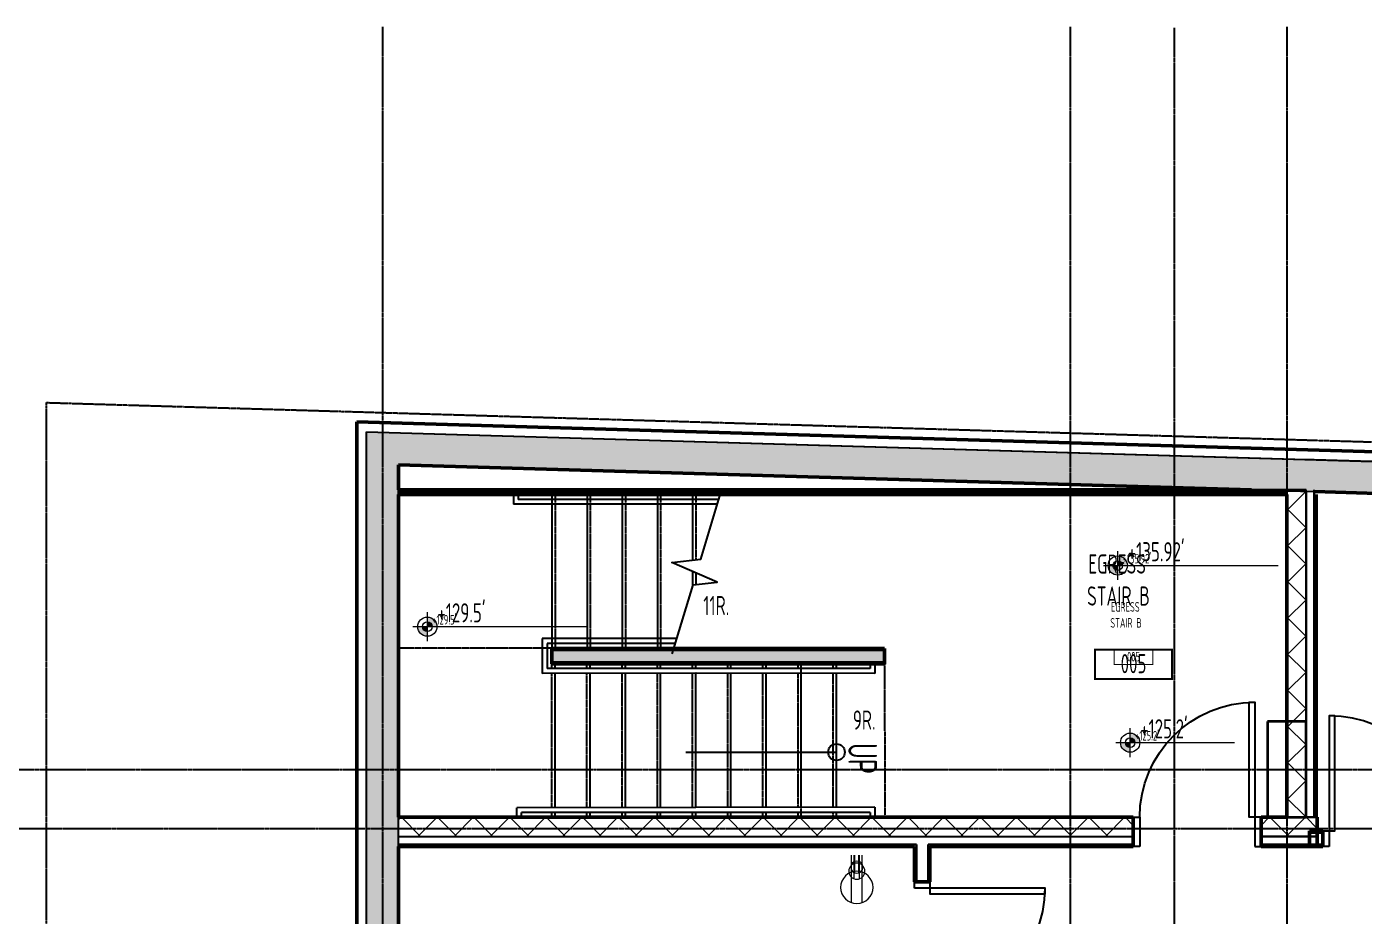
# Model space of a CAD drawing. Header units: inches. Extents: x 0 to 11244, y -13 to 5829.
# Drawn here: x 3423 to 3841.2, y 5549.7 to 5827.9 of the extents above; entities that cross this region are included whole.
import ezdxf
from ezdxf.enums import TextEntityAlignment as Align

# ---------------------------------------------------------------- set-up
doc = ezdxf.new("R2010")
doc.units = ezdxf.units.IN
doc.header["$LTSCALE"] = 0.375
doc.header["$MEASUREMENT"] = 0
for name, pattern in [('DASHDOT', [1, 0.5, -0.25, 0, -0.25]), ('HIDDEN2', [0.225, 0.125, -0.1]), ('PHANTOM2', [1.25, 0.625, -0.125, 0.125, -0.125, 0.125, -0.125])]:
    doc.linetypes.add(name, pattern=pattern)
for name, color, linetype in [('A-ADA-Clearance', 8, 'HIDDEN2'), ('A-Col-Grid', 8, 'PHANTOM2'), ('A-Door', 8, 'Continuous'), ('A-Flor-Strs', 8, 'Continuous'), ('A-Property Line', 8, 'PHANTOM2'), ('G-ANNO-REFR-N', 8, 'Continuous')]:
    doc.layers.add(name, color=color, linetype=linetype)
for name, color, linetype, lineweight in [('A-Area-Spce-Iden', 8, 'Continuous', 25), ('A-Area-Spce-Iden @ 32', 8, 'Continuous', 25), ('A-Area-Spce-Iden @ 64', 8, 'Continuous', 25), ('A-Wall', 3, 'Continuous', 50), ('E-Wall-Powr', 8, 'Continuous', 18), ('E-Wall-Powr @ 24', 8, 'Continuous', 18), ('E-Wall-Powr @ 32', 8, 'Continuous', 18), ('E-Wall-Powr @ 64', 8, 'Continuous', 18), ('S-Cols', 8, 'Continuous', 35)]:
    doc.layers.add(name, color=color, linetype=linetype, lineweight=lineweight)
for name, color, linetype, lineweight, plot in [('G-Anno-Nplt', 8, 'Continuous', 18, False), ('G-Anno-Nplt @ 32', 8, 'Continuous', 18, False), ('G-Anno-Nplt @ 64', 8, 'Continuous', 18, False)]:
    doc.layers.add(name, color=color, linetype=linetype, lineweight=lineweight, plot=plot)
doc.styles.add('TPDE', font='architxt.shx', dxfattribs={"width": 0.75, "height": 0.09375})
doc.styles.add('TPDE Annotative', font='architxt.shx', dxfattribs={"width": 0.75, "height": 0.09375})
doc.dimstyles.new('TPDE Annotative', dxfattribs={"dimtxt": 0.09375, "dimasz": 0.09375, "dimexe": 0.0625, "dimexo": 0.0625, "dimgap": 0.03125, "dimtad": 1, "dimdec": 4, "dimzin": 3, "dimdsep": 46, "dimlunit": 4, "dimtxsty": 'TPDE Annotative', "dimblk": 'ARCHTICK', "dimcen": 0.09375, "dimdle": 0.0625, "dimclrd": 1, "dimclre": 1, "dimclrt": 256, "dimazin": 2, "dimtfac": 0.75, "dimtdec": 4, "dimtix": 1, "dimtmove": 1, "dimatfit": 3, "dimfxl": 1, "dimfrac": 2, "dimtolj": 1, "dimtzin": 0, "dimarcsym": 0})
pattern_1 = [(0, (-3428.9355, -5710.221), (0.06, 6), [0.06, -6]), (10, (-3427.0155, -5710.101), (-0.9828006, 5.9192654), [0.06, -6]), (20, (-3428.0955, -5708.781), (-1.9957393, 5.658677), [0.06, -6]), (30, (-3426.7755, -5707.821), (-2.9480385, 5.2261524), [0.06, -6]), (40, (-3428.3355, -5707.461), (-3.810763, 4.634834), [0.06, -6]), (50, (-3427.8555, -5706.021), (-4.5576994, 3.9026883), [0.06, -6]), (60, (-3428.6955, -5704.941), (-5.1661524, 3.0519615), [0.06, -6]), (70, (-3426.7755, -5705.061), (-5.6176345, 2.1085024), [0.06, -6]), (80, (-3425.3355, -5704.821), (-5.8984276, 1.1009775), [0.06, -6]), (90, (-3424.6155, -5706.261), (-6, 0.06), [0.06, -6]), (100, (-3423.4155, -5706.381), (-5.9192654, -0.9828006), [0.06, -6]), (110, (-3423.4155, -5708.541), (-5.658677, -1.9957393), [0.06, -6]), (120, (-3424.4955, -5709.261), (-5.2261524, -2.9480385), [0.06, -6]), (130, (-3426.1755, -5708.901), (-4.634834, -3.810763), [0.06, -6]), (140, (-3425.0955, -5707.821), (-3.9026883, -4.5576994), [0.06, -6]), (150, (-3426.1755, -5706.741), (-3.0519615, -5.1661524), [0.06, -6]), (160, (-3423.6555, -5710.101), (-2.1085024, -5.6176345), [0.06, -6])]
pattern_2 = [(360, (-3428.9355, -5710.221), (0.06, 6), [0.06, -6]), (10, (-3427.0155, -5710.101), (-0.9828006, 5.9192654), [0.06, -6]), (20, (-3428.0955, -5708.781), (-1.9957393, 5.658677), [0.06, -6]), (30, (-3426.7755, -5707.821), (-2.9480385, 5.2261524), [0.06, -6]), (40, (-3428.3355, -5707.461), (-3.810763, 4.634834), [0.06, -6]), (50, (-3427.8555, -5706.021), (-4.5576994, 3.9026883), [0.06, -6]), (60, (-3428.6955, -5704.941), (-5.1661524, 3.0519615), [0.06, -6]), (70, (-3426.7755, -5705.061), (-5.6176345, 2.1085024), [0.06, -6]), (80, (-3425.3355, -5704.821), (-5.8984276, 1.1009775), [0.06, -6]), (90, (-3424.6155, -5706.261), (-6, 0.06), [0.06, -6]), (100, (-3423.4155, -5706.381), (-5.9192654, -0.9828006), [0.06, -6]), (110, (-3423.4155, -5708.541), (-5.658677, -1.9957393), [0.06, -6]), (120, (-3424.4955, -5709.261), (-5.2261524, -2.9480385), [0.06, -6]), (130, (-3426.1755, -5708.901), (-4.634834, -3.810763), [0.06, -6]), (140, (-3425.0955, -5707.821), (-3.9026883, -4.5576994), [0.06, -6]), (150, (-3426.1755, -5706.741), (-3.0519615, -5.1661524), [0.06, -6]), (160, (-3423.6555, -5710.101), (-2.1085024, -5.6176345), [0.06, -6])]
pattern_3 = [(0, (-3428.9355, -5710.221), (0.06, 6), [0.06, -6]), (10, (-3427.0155, -5710.101), (-0.9828006, 5.9192654), [0.06, -6]), (20, (-3428.0955, -5708.781), (-1.9957393, 5.658677), [0.06, -6]), (30, (-3426.7755, -5707.821), (-2.9480385, 5.2261524), [0.06, -6]), (40, (-3428.3355, -5707.461), (-3.810763, 4.634834), [0.06, -6]), (50, (-3427.8555, -5706.021), (-4.5576994, 3.9026883), [0.06, -6]), (60, (-3428.6955, -5704.941), (-5.1661524, 3.0519615), [0.06, -6]), (70, (-3426.7755, -5705.061), (-5.6176345, 2.1085024), [0.06, -6]), (80, (-3425.3355, -5704.821), (-5.8984276, 1.1009775), [0.06, -6]), (90, (-3424.6155, -5706.261), (-6, 0.06), [0.06, -6]), (100, (-3423.4155, -5706.381), (-5.9192654, -0.9828006), [0.06, -6]), (110, (-3423.4155, -5708.541), (-5.658677, -1.9957393), [0.06, -6]), (120, (-3424.4955, -5709.261), (-5.2261524, -2.9480385), [0.06, -6]), (130, (-3426.1755, -5708.901), (-4.634834, -3.810763), [0.06, -6]), (140, (-3425.0955, -5707.821), (-3.9026883, -4.5576994), [0.06, -6]), (150, (-3426.1755, -5706.741), (-3.0519615, -5.1661524), [0.06, -6]), (160, (-3423.6555, -5710.101), (-2.1085024, -5.6176345), [0.06, -6])]
pattern_4 = [(360, (-3428.9355, -5710.221), (0.06, 6), [0.06, -6]), (10, (-3427.0155, -5710.101), (-0.9828006, 5.9192654), [0.06, -6]), (20, (-3428.0955, -5708.781), (-1.9957393, 5.658677), [0.06, -6]), (30, (-3426.7755, -5707.821), (-2.9480385, 5.2261524), [0.06, -6]), (40, (-3428.3355, -5707.461), (-3.810763, 4.634834), [0.06, -6]), (50, (-3427.8555, -5706.021), (-4.5576994, 3.9026883), [0.06, -6]), (60, (-3428.6955, -5704.941), (-5.1661524, 3.0519615), [0.06, -6]), (70, (-3426.7755, -5705.061), (-5.6176345, 2.1085024), [0.06, -6]), (80, (-3425.3355, -5704.821), (-5.8984276, 1.1009775), [0.06, -6]), (90, (-3424.6155, -5706.261), (-6, 0.06), [0.06, -6]), (100, (-3423.4155, -5706.381), (-5.9192654, -0.9828006), [0.06, -6]), (110, (-3423.4155, -5708.541), (-5.658677, -1.9957393), [0.06, -6]), (120, (-3424.4955, -5709.261), (-5.2261524, -2.9480385), [0.06, -6]), (130, (-3426.1755, -5708.901), (-4.634834, -3.810763), [0.06, -6]), (140, (-3425.0955, -5707.821), (-3.9026883, -4.5576994), [0.06, -6]), (150, (-3426.1755, -5706.741), (-3.0519615, -5.1661524), [0.06, -6]), (160, (-3423.6555, -5710.101), (-2.1085024, -5.6176345), [0.06, -6])]

# ---------------------------------------------------------------- blocks, each defined once
blk = doc.blocks.new('*U436')
at = {"linetype": 'ByBlock', "lineweight": -2}
for p, q in [((0.2328, 0.0263), (0, 0.0263)), ((0.2328, -0.0263), (0, -0.0263))]:
    blk.add_line(p, q, dxfattribs=at)
blk.add_circle((0.1582, 0), 0.0791, dxfattribs=at)
at = {"linetype": 'ByBlock', "lineweight": -2, "style": 'TPDE', "width": 0.75}
blk.add_attdef('TYPE', (0.2901, 0.0453), '', height=0.0938, dxfattribs=at)
blk = doc.blocks.new('*U489')
at = {"layer": 'E-Wall-Powr @ 24', "xscale": -24, "yscale": 24, "zscale": 24, "rotation": 90}
blk.add_blockref('*U436', (3682.54, 5568.87), dxfattribs=at)
at = {"layer": 'E-Wall-Powr @ 32', "xscale": -32, "yscale": 32, "zscale": 32, "rotation": 90}
blk.add_blockref('*U436', (3682.54, 5568.87), dxfattribs=at)
at = {"layer": 'E-Wall-Powr @ 64', "xscale": -64, "yscale": 64, "zscale": 64, "rotation": 90}
blk.add_blockref('*U436', (3682.54, 5568.87), dxfattribs=at)
blk = doc.blocks.new('T23120-00_Cellar PS Layout')
at = {"layer": 'E-Wall-Powr', "linetype": 'DASHDOT'}
blk.add_blockref('*U489', (0, 0), dxfattribs=at)
blk = doc.blocks.new('TPDE_Room_Smart_Tag_Basic_P')
at = {"const_width": 0.1}
blk.add_lwpolyline([(-2, -1.531), (2, -1.531), (2, 0), (-2, 0)], close=True, dxfattribs=at)
at = {"linetype": 'ByBlock', "lineweight": -2, "style": 'TPDE', "width": 0.75}
blk.add_attdef('TPDE_ROOM_INFO_OBJECTS:ROOMNAME_001', (-3.685, 0.3), '', height=1, dxfattribs=at)
blk.add_attdef('TPDE_ROOM_INFO_OBJECTS:ROOMNUMBER', text='', height=1, dxfattribs=at).set_placement((0, -1.225), align=Align.CENTER)
blk = doc.blocks.new('*U524')
at = {"layer": 'A-Area-Spce-Iden @ 32', "color": 8, "linetype": 'Continuous', "lineweight": 25}
ref = blk.add_blockref('TPDE_Room_Smart_Tag_Basic_P', (339.87, -77.28), dxfattribs=dict(at, xscale=3, yscale=3, zscale=3))
ref.add_attrib('TPDE_ROOM_INFO_OBJECTS:ROOMNAME_001', 'EGRESS', (332.81, -65.38), dxfattribs={"layer": '0', "linetype": 'ByBlock', "lineweight": -2, "height": 3, "style": 'TPDE Annotative', "width": 0.75})
ref.add_attrib('TPDE_ROOM_INFO_OBJECTS:ROOMNUMBER', '005', dxfattribs={"layer": '0', "linetype": 'ByBlock', "lineweight": -2, "height": 3, "style": 'TPDE Annotative', "width": 0.75}).set_placement((339.87, -80.95), align=Align.CENTER)
ref.add_attrib('TPDE_ROOM_INFO_OBJECTS:ROOMNAME_002', 'STAIR B', (332.62, -70.38), dxfattribs={"layer": '0', "linetype": 'ByBlock', "lineweight": -2, "height": 3, "style": 'TPDE Annotative', "width": 0.75})
at = {"layer": 'A-Area-Spce-Iden @ 64', "color": 8, "linetype": 'Continuous', "lineweight": 25}
ref = blk.add_blockref('TPDE_Room_Smart_Tag_Basic_P', (339.87, -77.28), dxfattribs=dict(at, xscale=6, yscale=6, zscale=6))
ref.add_attrib('TPDE_ROOM_INFO_OBJECTS:ROOMNAME_001', 'EGRESS', (325.75, -53.48), dxfattribs={"layer": '0', "linetype": 'ByBlock', "lineweight": -2, "height": 6, "style": 'TPDE Annotative', "width": 0.75})
ref.add_attrib('TPDE_ROOM_INFO_OBJECTS:ROOMNUMBER', '005', dxfattribs={"layer": '0', "linetype": 'ByBlock', "lineweight": -2, "height": 6, "style": 'TPDE Annotative', "width": 0.75}).set_placement((339.87, -84.63), align=Align.CENTER)
ref.add_attrib('TPDE_ROOM_INFO_OBJECTS:ROOMNAME_002', 'STAIR B', (325.37, -63.48), dxfattribs={"layer": '0', "linetype": 'ByBlock', "lineweight": -2, "height": 6, "style": 'TPDE Annotative', "width": 0.75})
blk = doc.blocks.new('_ArchTick')
at = {"linetype": 'ByBlock', "const_width": 0.15}
blk.add_lwpolyline([(-0.5, -0.5), (0.5, 0.5)], dxfattribs=at)
blk = doc.blocks.new('T23120-Lot Boundary')
at = {"layer": 'A-Property Line'}
blk.add_lwpolyline([(4077.55, 4815.74), (3429.18, 4815.74), (3429.18, 5710.34), (5027.69, 5662.9)], close=True, dxfattribs=at)
blk = doc.blocks.new('*U455')
at = {"linetype": 'ByBlock'}
h = blk.add_hatch(color=256, dxfattribs=at)
h.paths.add_polyline_path([(0, 0.0469), (0, 0), (0.0469, 0, 0.414214)])
h.paths.add_polyline_path([(0, 0), (-0.0469, 0, 0.414214), (0, -0.0469)])
for p, q in [((0, -0.0703), (0, 0.0703)), ((-0.0703, 0), (0.7839, 0))]:
    blk.add_line(p, q, dxfattribs=at)
blk.add_circle((0, 0), 0.0469, dxfattribs=at)
at = {"linetype": 'ByBlock', "style": 'TPDE', "width": 0.75}
for tag, p in [('ELEVATION', (0.0491, 0.0207)), ('ADD_INFO', (0.0491, -0.111))]:
    blk.add_attdef(tag, p, '', height=0.0938, dxfattribs=at)
blk = doc.blocks.new('*U534')
at = {"layer": 'G-Anno-Nplt @ 32', "color": 8, "xscale": 32, "yscale": 32, "zscale": 32}
blk.add_blockref('*U455', (334.95, -50.96), dxfattribs=at).add_auto_attribs({'ELEVATION': "+135.92'"})
at = {"layer": 'G-Anno-Nplt @ 64', "color": 8, "xscale": 64, "yscale": 64, "zscale": 64}
blk.add_blockref('*U455', (334.95, -50.96), dxfattribs=at).add_auto_attribs({'ELEVATION': "+135.92'"})
blk = doc.blocks.new('*U456')
at = {"linetype": 'ByBlock'}
h = blk.add_hatch(color=256, dxfattribs=at)
h.paths.add_polyline_path([(0, 0.0469), (0, 0), (0.0469, 0, 0.414214)])
h.paths.add_polyline_path([(0, 0), (-0.0469, 0, 0.414214), (0, -0.0469)])
for p, q in [((0, -0.0703), (0, 0.0703)), ((-0.0703, 0), (0.5097, 0))]:
    blk.add_line(p, q, dxfattribs=at)
blk.add_circle((0, 0), 0.0469, dxfattribs=at)
at = {"linetype": 'ByBlock', "style": 'TPDE', "width": 0.75}
for tag, p in [('ELEVATION', (0.0491, 0.0207)), ('ADD_INFO', (0.0491, -0.111))]:
    blk.add_attdef(tag, p, '', height=0.0938, dxfattribs=at)
blk = doc.blocks.new('*U535')
at = {"layer": 'G-Anno-Nplt @ 32', "color": 8, "xscale": 32, "yscale": 32, "zscale": 32}
blk.add_blockref('*U456', (338.83, -106.33), dxfattribs=at).add_auto_attribs({'ELEVATION': "+125.2'"})
at = {"layer": 'G-Anno-Nplt @ 64', "color": 8, "xscale": 64, "yscale": 64, "zscale": 64}
blk.add_blockref('*U456', (338.83, -106.33), dxfattribs=at).add_auto_attribs({'ELEVATION': "+125.2'"})
blk = doc.blocks.new('*U536')
at = {"layer": 'G-Anno-Nplt @ 32', "color": 8, "xscale": 32, "yscale": 32, "zscale": 32}
blk.add_blockref('*U455', (119.08, -70.06), dxfattribs=at).add_auto_attribs({'ELEVATION': "+129.5'"})
at = {"layer": 'G-Anno-Nplt @ 64', "color": 8, "xscale": 64, "yscale": 64, "zscale": 64}
blk.add_blockref('*U455', (119.08, -70.06), dxfattribs=at).add_auto_attribs({'ELEVATION': "+129.5'"})
blk = doc.blocks.new('A$C7a236a31')
at = {"layer": 'A-Wall', "linetype": 'Continuous', "lineweight": 18}
h = blk.add_hatch(dxfattribs=at)
h.set_pattern_fill('CONCRETE_C', color=8, scale=4, angle=-360, style=0, pattern_type=2)
h.set_pattern_definition([(50, (-3429.175, -5710.34), (28.69041, -2.510085), [3, -33]), (355, (-3429.175, -5710.34), (-5.55005, 30.08769), [2.4, -26.4]), (100.4514, (-3426.785, -5710.55), (23.14038, 27.57758), [2.54961, -28.04568]), (46.1842, (-3429.175, -5702.34), (42.68964, -6.62076), [4.5, -49.5]), (96.6356, (-3425.62, -5702.893), (37.3865, 38.96471), [3.8244, -42.06852]), (351.1842, (-3429.175, -5702.34), (37.38648, 38.96474), [3.6, -39.6]), (21, (-3425.175, -5704.34), (23.87628, -16.104756), [3, -33]), (326, (-3425.175, -5704.34), (9.73261, 29.006), [2.4, -26.4]), (71.4514, (-3423.186, -5705.683), (33.6089, 12.90122), [2.54961, -28.04568]), (37.5, (-3429.175, -5710.341), (0.486394, 13.315754), [0, -26.08, 0, -26.8, 0, -26.5]), (7.5, (-3429.175, -5710.341), (10.52278, 15.776468), [0, -15.28, 0, -25.48, 0, -10.1]), (327.5, (-3438.095, -5710.341), (21.352897, -0.902195), [0, -10, 0, -31.2, 0, -41.4]), (317.5, (-3442.095, -5710.341), (23.327447, 4.0042), [0, -13, 0, -20.72, 0, -29.4])])
h.paths.add_polyline_path([(110.06, -257.11), (100.06, -257.11), (100.06, -567.72), (110.06, -567.72)], flags=0)
h.paths.add_polyline_path([(110.06, -567.72), (100.06, -567.72), (100.06, -628.22), (110.06, -628.22)], flags=0)
h.paths.add_polyline_path([(110.06, -628.22), (100.06, -628.22), (100.06, -883.35), (110.06, -873.35)], flags=0)
h.paths.add_polyline_path([(110.06, -129.68), (100.06, -129.68), (100.06, -257.11), (110.06, -257.11)], flags=0)
h.paths.add_polyline_path([(110.06, -19.43), (100.06, -9.14), (100.06, -28.76), (110.06, -28.76)], flags=0)
h.paths.add_polyline_path([(110.06, -28.76), (100.06, -28.76), (100.06, -129.68), (110.06, -129.68)], flags=0)
h = blk.add_hatch(dxfattribs=at)
h.set_pattern_fill('CONCRETE_C', color=8, scale=4, style=0, pattern_type=2)
h.set_pattern_definition([(50, (-3429.175, -5710.34), (28.69041, -2.510085), [3, -33]), (355, (-3429.175, -5710.34), (-5.55005, 30.08769), [2.4, -26.4]), (100.4514, (-3426.785, -5710.55), (23.14038, 27.57758), [2.54961, -28.04568]), (46.1842, (-3429.175, -5702.34), (42.68964, -6.62076), [4.5, -49.5]), (96.6356, (-3425.62, -5702.893), (37.3865, 38.96471), [3.8244, -42.06852]), (351.1842, (-3429.175, -5702.34), (37.38648, 38.96474), [3.6, -39.6]), (21, (-3425.175, -5704.34), (23.87628, -16.104756), [3, -33]), (326, (-3425.175, -5704.34), (9.73261, 29.006), [2.4, -26.4]), (71.4514, (-3423.186, -5705.683), (33.6089, 12.90122), [2.54961, -28.04568]), (37.5, (-3429.175, -5710.341), (0.486394, 13.315754), [0, -26.08, 0, -26.8, 0, -26.5]), (7.5, (-3429.175, -5710.341), (10.522781, 15.776468), [0, -15.28, 0, -25.48, 0, -10.1]), (327.5, (-3438.095, -5710.341), (21.352897, -0.902195), [0, -10, 0, -31.2, 0, -41.4]), (317.5, (-3442.095, -5710.341), (23.327447, 4.0042), [0, -13, 0, -20.72, 0, -29.4])])
h.paths.add_polyline_path([(509.14, -31.15), (509.44, -21.15), (388.11, -17.59), (387.81, -27.59)], flags=0)
h.paths.add_polyline_path([(387.81, -27.59), (388.11, -17.59), (100.06, -9.14), (110.06, -19.43)], flags=0)
h.paths.add_polyline_path([(753.31, -38.32), (756.07, -35.73), (753.6, -28.32), (657.62, -25.5), (657.33, -35.5)], flags=0)
h.paths.add_polyline_path([(1187.75, -51.07), (1198.04, -41.37), (957.62, -34.31), (954.76, -41.56), (957.33, -44.3)], flags=0)
h.paths.add_polyline_path([(949.33, -44.07), (954.76, -41.56), (957.62, -34.31), (924.49, -33.34), (924.2, -43.33)], flags=0)
h.paths.add_polyline_path([(924.2, -43.33), (924.49, -33.34), (753.6, -28.32), (756.07, -35.73), (761.31, -38.55)], flags=0)
h.paths.add_polyline_path([(657.33, -35.5), (657.62, -25.5), (641.44, -25.03), (641.14, -35.02)], flags=0)
h.paths.add_polyline_path([(641.14, -35.02), (641.44, -25.03), (509.44, -21.15), (509.14, -31.15)], flags=0)
h = blk.add_hatch(dxfattribs=at)
h.set_pattern_fill('GENERAL_TEXTURE', color=8, scale=6, style=0, pattern_type=2)
h.set_pattern_definition(pattern_3)
h.paths.add_polyline_path([(396.47, -27.97), (396.31, -27.26), (396.31, -27.89)], flags=0)
h.paths.add_polyline_path([(110.06, -27.26), (110.06, -27.89), (387.81, -27.89), (387.81, -27.59), (393.81, -27.59), (393.81, -27.26)], flags=0)
h = blk.add_hatch(dxfattribs=at)
h.set_pattern_fill('_U', color=8, scale=8, angle=45, style=0, double=1, pattern_type=0)
h.set_pattern_definition([(45, (-3429.1755, -5710.341), (-5.656854, 5.656854), []), (135, (-3429.1755, -5710.341), (-5.656854, -5.656854), [])])
h.paths.add_polyline_path([(387.81, -129.68), (389.81, -131.18), (393.81, -129.68), (393.81, -28.76), (387.81, -28.76)], flags=0)
h.paths.add_polyline_path([(387.81, -28.76), (393.81, -28.76), (393.81, -27.76), (387.81, -27.59)], flags=0)
h = blk.add_hatch(dxfattribs=at)
h.set_pattern_fill('GENERAL_TEXTURE', color=8, scale=6, style=0, pattern_type=2)
h.set_pattern_definition([(360, (-3428.9355, -5710.221), (0.06, 6), [0.06, -6]), (10, (-3427.0155, -5710.101), (-0.9828006, 5.9192654), [0.06, -6]), (20, (-3428.0955, -5708.781), (-1.9957393, 5.658677), [0.06, -6]), (30, (-3426.7755, -5707.821), (-2.9480385, 5.2261524), [0.06, -6]), (40, (-3428.3355, -5707.461), (-3.810763, 4.634834), [0.06, -6]), (50, (-3427.8555, -5706.021), (-4.5576994, 3.9026883), [0.06, -6]), (60, (-3428.6955, -5704.941), (-5.1661524, 3.0519615), [0.06, -6]), (70, (-3426.7755, -5705.061), (-5.6176345, 2.1085024), [0.06, -6]), (80, (-3425.3355, -5704.821), (-5.8984276, 1.1009775), [0.06, -6]), (90, (-3424.6155, -5706.261), (-6, 0.06), [0.06, -6]), (100, (-3423.4155, -5706.381), (-5.9192654, -0.9828006), [0.06, -6]), (110, (-3423.4155, -5708.541), (-5.658677, -1.9957393), [0.06, -6]), (120, (-3424.4955, -5709.261), (-5.2261524, -2.9480385), [0.06, -6]), (130, (-3426.1755, -5708.901), (-4.634834, -3.810763), [0.06, -6]), (140, (-3425.0955, -5707.821), (-3.9026883, -4.5576994), [0.06, -6]), (150, (-3426.1755, -5706.741), (-3.0519615, -5.1661524), [0.06, -6]), (160, (-3423.6555, -5710.101), (-2.1085024, -5.6176345), [0.06, -6])])
h.paths.add_polyline_path([(393.69, -138.34), (396.94, -138.18), (396.31, -138.18)], flags=0)
h.paths.add_polyline_path([(396.94, -28.76), (396.47, -27.97), (396.31, -27.89), (396.31, -129.68), (396.94, -129.68)], flags=0)
blk.add_hatch(color=8, dxfattribs=at).paths.add_polyline_path([(262.04, -76.89), (158.01, -76.81), (158.01, -81.68), (262.03, -81.76)], flags=0)
h = blk.add_hatch(dxfattribs=at)
h.set_pattern_fill('GENERAL_TEXTURE', color=8, scale=6, style=0, pattern_type=2)
h.set_pattern_definition(pattern_4)
h.paths.add_polyline_path([(262.04, -77.51), (262.04, -76.89), (158.01, -76.81), (158.01, -77.43)], flags=0)
h = blk.add_hatch(dxfattribs=at)
h.set_pattern_fill('GENERAL_TEXTURE', color=8, scale=6, style=0, pattern_type=2)
h.set_pattern_definition(pattern_4)
h.paths.add_polyline_path([(262.03, -81.76), (262.03, -81.14), (158.01, -81.06), (158.01, -81.68)], flags=0)
h = blk.add_hatch(dxfattribs=at)
h.set_pattern_fill('_U', color=8, scale=8, angle=45, style=0, double=1, pattern_type=0)
h.set_pattern_definition([(45, (-3429.1755, -5710.341), (-5.656854, 5.656854), []), (135, (-3429.1755, -5710.341), (-5.656854, -5.656854), [])])
h.paths.add_polyline_path([(271.37, -135.68), (271.37, -129.68), (110.06, -129.68), (110.06, -135.68)], flags=0)
h.paths.add_polyline_path([(271.37, -129.68), (271.37, -135.68), (339.81, -135.68), (339.81, -129.68)], flags=0)
h.paths.add_polyline_path([(379.81, -129.68), (379.81, -135.68), (387.81, -135.68), (389.81, -131.18), (387.81, -129.68)], flags=0)
h.paths.add_polyline_path([(393.81, -129.68), (389.81, -131.18), (387.81, -135.68), (397.33, -135.68), (397.33, -129.68)], flags=0)
h = blk.add_hatch(dxfattribs=at)
h.set_pattern_fill('GENERAL_TEXTURE', color=8, scale=6, angle=-360, style=0, pattern_type=2)
h.set_pattern_definition(pattern_1)
h.paths.add_polyline_path([(394.89, -133.93), (394.89, -134.55), (399.1, -134.55), (399.1, -133.93)], flags=0)
h.paths.add_polyline_path([(439.1, -133.93), (439.1, -134.55), (503.89, -134.55), (503.27, -133.93)], flags=0)
h = blk.add_hatch(dxfattribs=at)
h.set_pattern_fill('GENERAL_TEXTURE', color=8, scale=6, style=0, pattern_type=2)
h.set_pattern_definition(pattern_3)
h.paths.add_polyline_path([(271.37, -138.8), (271.99, -138.18), (110.06, -138.18), (110.06, -138.8)], flags=0)
h.paths.add_polyline_path([(276.24, -138.8), (339.81, -138.8), (339.81, -138.18), (275.62, -138.18)], flags=0)
h.paths.add_polyline_path([(379.81, -138.18), (379.81, -138.8), (387.81, -138.8), (393.69, -138.34), (396.31, -138.18)], flags=0)
h.paths.add_polyline_path([(396.94, -138.18), (393.69, -138.34), (387.81, -138.8), (397.33, -138.8), (397.33, -138.18)], flags=0)
h = blk.add_hatch(dxfattribs=at)
h.set_pattern_fill('GENERAL_TEXTURE', color=8, scale=6, style=0, pattern_type=2)
h.set_pattern_definition(pattern_2)
h.paths.add_polyline_path([(271.36, -252.24), (271.99, -252.86), (271.99, -241.1), (271.36, -241.72)], flags=0)
h.paths.add_polyline_path([(271.36, -236.85), (271.99, -237.47), (271.99, -225.85), (271.36, -225.85)], flags=0)
h.paths.add_polyline_path([(271.37, -149.85), (271.99, -149.85), (271.99, -138.18), (271.37, -138.8)], flags=0)
h = blk.add_hatch(dxfattribs=at)
h.set_pattern_fill('GENERAL_TEXTURE', color=8, scale=6, style=0, pattern_type=2)
h.set_pattern_definition(pattern_2)
h.paths.add_polyline_path([(276.24, -257.11), (276.24, -241.72), (275.61, -241.1), (275.61, -256.49)], flags=0)
h.paths.add_polyline_path([(276.24, -236.85), (276.24, -225.85), (275.61, -225.85), (275.61, -237.47)], flags=0)
h.paths.add_polyline_path([(275.62, -149.85), (276.24, -149.85), (276.24, -138.8), (275.62, -138.18)], flags=0)
h = blk.add_hatch(dxfattribs=at)
h.set_pattern_fill('GENERAL_TEXTURE', color=8, scale=6, angle=-360, style=0, pattern_type=2)
h.set_pattern_definition(pattern_1)
h.paths.add_polyline_path([(394.89, -138.18), (394.89, -138.8), (399.1, -138.8), (399.1, -138.18)], flags=0)
h.paths.add_polyline_path([(439.1, -138.18), (439.1, -138.8), (503.27, -138.8), (503.89, -138.18)], flags=0)
at = {"layer": 'A-ADA-Clearance', "color": 8}
for points in [[(110.01, -76.81), (110.01, -28.81), (158.01, -28.81), (158.01, -76.81)], [(236.01, -129.68), (236.01, -81.68), (262.03, -81.76), (262.12, -129.7)]]:
    blk.add_lwpolyline(points, close=True, dxfattribs=at)
at = {"layer": 'A-Col-Grid', "color": 8}
for p, q in [((105.06, 117.52), (105.06, -1005.88)), ((320.11, 117.52), (320.11, -1005.88)), ((352.61, 117.21), (352.61, -1006.2)), ((352.61, 117.21), (352.61, -1006.2)), ((352.61, 117.21), (352.61, -1006.2)), ((352.61, 117.21), (352.61, -1006.2)), ((387.81, 117.52), (387.81, -1005.88)), ((-64.35, -114.68), (836.23, -114.68)), ((-64.51, -133.21), (836.06, -133.21))]:
    blk.add_line(p, q, dxfattribs=at)
at = {"layer": 'A-Door', "color": 8, "linetype": 'Continuous', "lineweight": -3}
for points in [[(377.81, -129.68), (376.06, -129.68), (376.06, -93.68), (377.81, -93.68)], [(401.1, -133.93), (402.85, -133.93), (402.85, -97.93), (401.1, -97.93)], [(341.81, -138.8), (339.81, -138.8), (339.81, -129.68), (341.81, -129.68)], [(377.81, -138.8), (379.81, -138.8), (379.81, -129.68), (377.81, -129.68)], [(401.1, -138.8), (399.1, -138.8), (399.1, -133.93), (401.1, -133.93)], [(271.37, -151.85), (271.37, -149.85), (276.24, -149.85), (276.24, -151.85)], [(276.24, -151.85), (276.24, -153.6), (312.24, -153.6), (312.24, -151.85)]]:
    blk.add_lwpolyline(points, close=True, dxfattribs=at)
at = {"layer": 'A-Door', "color": 8, "linetype": 'Continuous', "lineweight": -3, "extrusion": (0, 0, -1)}
blk.add_arc((-377.81, -129.68), 36, 0, 90, dxfattribs=at)
at = {"layer": 'A-Door', "color": 8, "linetype": 'Continuous', "lineweight": -3}
for centre, start, end in [((401.1, -133.93), 0, 90), ((276.24, -151.85), 269.9984, 359.9984)]:
    blk.add_arc(centre, 36, start, end, dxfattribs=at)
at = {"layer": 'A-Flor-Strs', "color": 8, "transparency": 33554687}
for p, q in [((146.02, -28.79), (146.02, -31.8)), ((147.52, -28.79), (147.52, -30.3)), ((209.78, -31.8), (146.02, -31.8)), ((210.23, -30.3), (147.52, -30.3)), ((210.25, -30.25), (149.98, -30.31)), ((155, -73.79), (155.01, -84.67)), ((197.07, -73.8), (155, -73.8)), ((196.62, -75.3), (156.5, -75.3)), ((156.51, -75.29), (156.54, -83.17)), ((158.01, -76.81), (196.17, -76.81)), ((257.5, -83.16), (156.54, -83.17)), ((236.01, -81.68), (159.01, -81.68)), ((257.5, -81.67), (257.5, -83.16)), ((259, -81.7), (259, -84.68)), ((203.34, -84.63), (155.01, -84.67)), ((259.01, -84.68), (203.01, -84.63)), ((246.51, -84.66), (246.51, -84.67)), ((259.01, -126.48), (147.01, -126.71)), ((147.01, -129.68), (147.01, -126.71)), ((257.55, -128.14), (148.51, -128.21)), ((148.51, -129.68), (148.51, -128.21)), ((246.47, -126.59), (246.47, -126.59)), ((257.55, -128.14), (257.55, -129.73)), ((259.01, -126.48), (259.01, -129.58)), ((259.01, -127.98), (259.01, -127.98))]:
    blk.add_line(p, q, dxfattribs=at)
at = {"layer": 'A-Flor-Strs', "color": 8, "linetype": 'HIDDEN2', "transparency": 33554687}
for p, q in [((159.01, -28.79), (159.01, -76.81)), ((170.01, -28.79), (170.01, -76.81)), ((181.01, -28.79), (181.01, -76.81)), ((192.01, -28.79), (192.01, -76.81)), ((203.01, -28.79), (203.01, -49.12)), ((203.01, -53.23), (203.01, -56.87)), ((158.01, -83.17), (158.01, -81.68)), ((159.01, -81.68), (158.01, -81.68)), ((169, -83.19), (169, -81.68)), ((180, -83.21), (180, -81.68)), ((191, -83.23), (191, -81.68)), ((202, -83.24), (202, -81.68)), ((213, -83.26), (213, -81.68)), ((224, -83.17), (224, -81.68)), ((235.01, -83.17), (235.01, -81.67)), ((246, -83.14), (246, -81.64)), ((158.01, -126.7), (158.01, -84.67)), ((169, -126.69), (169, -84.66)), ((180, -126.68), (180, -84.65)), ((191, -126.67), (191, -84.64)), ((202, -126.66), (202, -84.63)), ((213, -126.65), (213, -84.66)), ((224, -126.64), (224, -84.69)), ((235.01, -126.63), (235, -84.64)), ((246, -126.6), (245.99, -84.61)), ((158.01, -129.68), (158.01, -128.2)), ((169, -129.68), (169, -128.19)), ((180, -129.68), (180, -128.18)), ((191, -129.68), (191, -128.17)), ((202, -129.68), (202, -128.16)), ((213, -129.68), (213, -128.15)), ((224, -129.68), (224, -128.14)), ((235, -129.68), (235.01, -128.13)), ((245.99, -129.65), (246, -128.1))]:
    blk.add_line(p, q, dxfattribs=at)
at = {"layer": 'A-Flor-Strs', "color": 8, "transparency": 33554687}
for points in [[(158.01, -28.79), (158.01, -76.81)], [(169.01, -28.79), (169.01, -76.81)], [(180.01, -28.79), (180.01, -76.81)], [(191.01, -28.79), (191.01, -76.81)], [(195.63, -78.57), (202.16, -56.97), (209.66, -56.11), (195.51, -49.98), (204.59, -48.94), (211.19, -27.12)], [(202.01, -28.79), (202.01, -49.23)], [(202.01, -52.8), (202.01, -57.48)], [(159.01, -83.17), (159.01, -81.68)], [(170, -83.19), (170, -81.68)], [(181.01, -83.21), (181.01, -81.68)], [(192.01, -83.23), (192.01, -81.68)], [(203.01, -83.25), (203.01, -81.68)], [(214.01, -83.26), (214.01, -81.68)], [(225.02, -83.17), (225.02, -81.68)], [(236.01, -83.17), (236.01, -81.67)], [(247, -83.14), (247, -81.64)], [(159.01, -126.7), (159.01, -84.67)], [(170, -126.69), (170, -84.66)], [(181.01, -126.68), (181, -84.65)], [(192.01, -126.67), (192, -84.64)], [(203.01, -126.66), (203, -84.63)], [(214.01, -126.65), (214, -84.66)], [(225.02, -126.64), (225.02, -84.7)], [(236.01, -126.63), (236.01, -84.64)], [(247, -126.6), (247, -84.61)], [(159.01, -129.68), (159.01, -128.2)], [(170, -129.68), (170, -128.19)], [(181.01, -129.68), (181.01, -128.18)], [(192.01, -129.68), (192.01, -128.17)], [(203.01, -129.68), (203.01, -128.16)], [(214.01, -129.68), (214.01, -128.15)], [(225.02, -129.68), (225.02, -128.14)], [(236.01, -129.68), (236.01, -128.13)], [(247, -129.65), (247, -128.1)]]:
    blk.add_lwpolyline(points, dxfattribs=at)
blk.add_circle((247, -109.31), 2.59, dxfattribs=at)
at = {"layer": 'A-Wall', "color": 8, "linetype": 'Continuous', "lineweight": 50}
for p, q in [((97.06, -6.05), (97.06, -886.35)), ((1201.13, -38.46), (97.06, -6.05)), ((110.06, -27.26), (110.06, -19.43)), ((110.06, -19.43), (376.75, -27.26)), ((376.75, -27.26), (110.06, -27.26)), ((110.06, -129.68), (110.06, -28.76)), ((110.06, -28.76), (387.81, -28.76)), ((387.81, -28.76), (387.81, -129.68)), ((396.44, -27.84), (503.89, -30.99)), ((396.94, -129.68), (396.94, -28.76)), ((262.04, -76.89), (158.01, -76.81)), ((158.01, -76.81), (158.01, -81.68)), ((262.03, -81.76), (262.04, -76.89)), ((158.01, -81.68), (262.03, -81.76)), ((339.81, -129.68), (110.06, -129.68)), ((339.81, -138.8), (339.81, -129.68)), ((387.81, -129.68), (379.81, -129.68)), ((379.81, -129.68), (379.81, -138.8)), ((397.33, -129.68), (396.94, -129.68)), ((397.33, -138.8), (397.33, -129.68)), ((399.1, -133.93), (394.89, -133.93)), ((394.89, -133.93), (394.89, -138.8)), ((399.1, -138.8), (399.1, -133.93)), ((110.06, -252.24), (110.06, -138.8)), ((110.06, -138.8), (271.37, -138.8)), ((271.37, -138.8), (271.37, -149.85)), ((276.24, -149.85), (276.24, -138.8)), ((276.24, -138.8), (339.81, -138.8)), ((379.81, -138.8), (397.33, -138.8)), ((394.89, -138.8), (399.1, -138.8)), ((271.37, -149.85), (276.24, -149.85))]:
    blk.add_line(p, q, dxfattribs=at)
at = {"layer": 'A-Wall', "color": 8, "linetype": 'Continuous', "lineweight": 25}
for p, q in [((100.06, -27.89), (100.06, -9.14)), ((100.06, -883.35), (100.06, -9.14)), ((100.06, -9.14), (393.81, -17.76)), ((100.06, -9.14), (1198.04, -41.37)), ((393.81, -17.76), (396.31, -17.83)), ((396.31, -17.83), (503.89, -20.99)), ((100.06, -28.76), (100.06, -27.89)), ((100.06, -135.68), (100.06, -28.76)), ((110.06, -28.76), (110.06, -27.26)), ((110.06, -28.76), (110.06, -27.26)), ((387.81, -27.89), (110.06, -27.89)), ((110.06, -27.89), (387.81, -27.89)), ((376.75, -27.26), (396.44, -27.84)), ((393.81, -27.26), (376.75, -27.26)), ((387.81, -27.59), (396.31, -27.84)), ((387.81, -27.59), (387.81, -28.76)), ((387.81, -28.76), (387.81, -27.59)), ((387.81, -27.59), (393.81, -27.59)), ((393.81, -27.59), (393.81, -27.26)), ((393.81, -27.76), (393.81, -27.89)), ((393.81, -129.68), (393.81, -27.76)), ((393.81, -27.89), (393.81, -28.76)), ((393.81, -28.76), (393.81, -129.68)), ((396.31, -27.89), (396.31, -27.26)), ((396.31, -129.68), (396.31, -27.84)), ((396.31, -27.89), (396.31, -129.68)), ((158.01, -77.43), (262.04, -77.51)), ((262.04, -77.51), (158.01, -77.43)), ((158.01, -81.06), (262.03, -81.14)), ((262.03, -81.14), (158.01, -81.06)), ((110.06, -138.8), (110.06, -129.68)), ((110.06, -138.18), (110.06, -129.68)), ((396.94, -129.68), (393.81, -129.68)), ((393.81, -129.68), (396.31, -129.68)), ((396.31, -129.68), (396.94, -129.68)), ((100.06, -138.18), (100.06, -135.68)), ((110.06, -135.68), (339.81, -135.68)), ((110.06, -135.68), (339.81, -135.68)), ((393.81, -135.68), (379.81, -135.68)), ((379.81, -135.68), (397.33, -135.68)), ((396.31, -135.68), (393.81, -135.68)), ((399.1, -134.55), (394.89, -134.55)), ((394.89, -134.55), (399.1, -134.55)), ((397.33, -135.68), (396.31, -135.68)), ((100.06, -252.86), (100.06, -138.18)), ((271.99, -138.18), (110.06, -138.18)), ((110.06, -138.18), (110.06, -138.8)), ((110.06, -138.18), (271.99, -138.18)), ((271.99, -138.18), (271.99, -149.85)), ((271.99, -149.85), (271.99, -138.18)), ((275.62, -138.18), (275.62, -149.85)), ((275.62, -149.85), (275.62, -138.18)), ((339.81, -138.18), (275.62, -138.18)), ((275.62, -138.18), (339.81, -138.18)), ((396.31, -138.18), (379.81, -138.18)), ((379.81, -138.18), (397.33, -138.18)), ((399.1, -138.18), (394.89, -138.18)), ((394.89, -138.18), (399.1, -138.18)), ((396.94, -138.18), (396.31, -138.18)), ((397.33, -138.18), (396.94, -138.18))]:
    blk.add_line(p, q, dxfattribs=at)
at = {"layer": 'S-Cols', "color": 8, "linetype": 'Continuous', "lineweight": 35}
for p, q in [((393.81, -99.68), (381.81, -99.68)), ((381.81, -99.68), (381.81, -129.68)), ((393.81, -129.68), (393.81, -99.68)), ((381.81, -129.68), (393.81, -129.68))]:
    blk.add_line(p, q, dxfattribs=at)
at = {"color": 8}
for name in ['T23120-Lot Boundary', 'T23120-00_Cellar PS Layout']:
    blk.add_blockref(name, (-3429.18, -5710.34), dxfattribs=at)
at = {"layer": 'A-Area-Spce-Iden', "linetype": 'DASHDOT'}
blk.add_blockref('*U524', (0, 0), dxfattribs=at)
at = {"layer": 'G-Anno-Nplt', "linetype": 'DASHDOT'}
for name in ['*U534', '*U536', '*U535']:
    blk.add_blockref(name, (0, 0), dxfattribs=at)
at = {"layer": 'A-Flor-Strs', "color": 8, "transparency": 33554687, "insert": (259.68, -106.43), "char_height": 9, "width": 14.1155, "attachment_point": 1, "rotation": 270.0562, "style": 'TPDE Annotative'}
blk.add_mtext('UP', dxfattribs=at)
at = {"layer": 'G-Anno-Nplt', "color": 8, "char_height": 6, "width": 12.4386, "attachment_point": 1, "style": 'TPDE Annotative'}
for s, insert in [('11R.', (205.36, -60.47)), ('9R.', (252.12, -96.26))]:
    blk.add_mtext(s, dxfattribs=dict(at, insert=insert))
at = {"layer": 'A-Flor-Strs', "color": 8, "transparency": 33554687}
blk.add_leader([(199.94, -109.35), (247, -109.31)], dimstyle='TPDE Annotative', override={"dimscale": 0, "dimgap": 0.03125, "dimtad": 0, "dimclrd": 256}, dxfattribs=at)

msp = doc.modelspace()

# ---------------------------------------------------------------- block references
at = {"layer": 'G-ANNO-REFR-N'}
msp.add_blockref('A$C7a236a31', (3429.18, 5710.34), dxfattribs=at)

doc.saveas('drawing.dxf')
